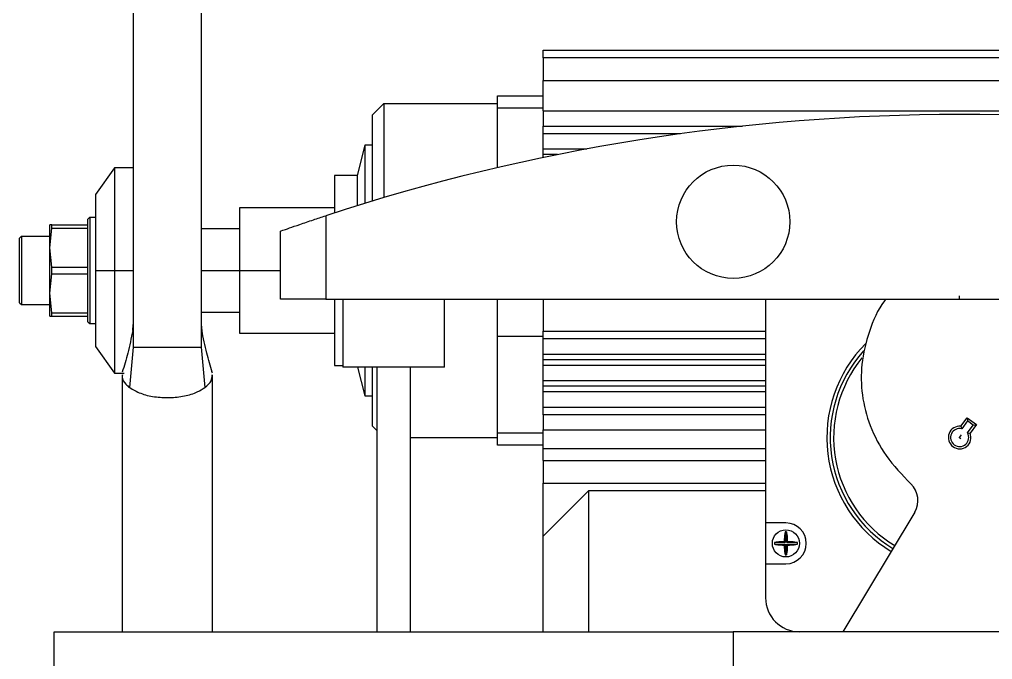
# Model space of a CAD drawing. Header units: millimetres. Extents: x 0 to 297, y 0 to 210.
# Drawn here: x 194.46 to 215.95, y 166.76 to 180.88 of the extents above; entities that cross this region are included whole.
import ezdxf

# ---------------------------------------------------------------- set-up
doc = ezdxf.new("R2010")
doc.units = ezdxf.units.MM
doc.header["$PDSIZE"] = -1

msp = doc.modelspace()

# ---------------------------------------------------------------- linework, layer by layer
at = {"color": 7, "linetype": 'Continuous', "lineweight": 25}
for p, q in [((196.97, 190.973), (196.97, 173.652)), ((198.47, 190.973), (198.47, 173.652)), ((206.022, 180.204), (224.462, 180.204)), ((206.022, 180.036), (206.022, 180.204)), ((224.462, 180.036), (206.022, 180.036)), ((206.022, 180.036), (206.022, 179.533)), ((206.022, 179.533), (224.462, 179.533)), ((206.022, 178.863), (206.022, 179.533)), ((202.25, 178.779), (202.502, 179.03)), ((202.502, 179.03), (202.502, 176.949)), ((202.502, 179.03), (205.016, 179.03)), ((205.016, 179.198), (206.022, 179.198)), ((205.016, 178.927), (205.016, 179.198)), ((206.022, 178.927), (205.016, 178.927)), ((205.016, 177.612), (205.016, 178.927)), ((206.022, 178.863), (224.462, 178.863)), ((206.022, 178.863), (206.022, 178.527)), ((202.25, 176.874), (202.25, 178.779)), ((206.022, 178.36), (206.022, 178.527)), ((206.022, 178.527), (210.423, 178.527)), ((209.057, 178.36), (206.022, 178.36)), ((206.022, 178.024), (206.022, 178.36)), ((202.083, 178.108), (201.915, 177.438)), ((202.25, 178.108), (202.083, 178.108)), ((202.083, 178.108), (202.083, 176.823)), ((206.022, 178.024), (206.988, 178.024)), ((206.022, 177.899), (206.022, 178.024)), ((206.339, 177.899), (206.022, 177.899)), ((206.022, 177.834), (206.022, 177.899)), ((196.551, 177.605), (196.131, 177.019)), ((196.97, 177.605), (196.551, 177.605)), ((196.551, 177.605), (196.551, 175.342)), ((201.915, 177.438), (201.412, 177.438)), ((201.412, 177.438), (201.412, 176.613)), ((201.915, 177.438), (201.915, 176.772)), ((196.131, 177.019), (196.131, 175.342)), ((201.412, 176.725), (199.317, 176.725)), ((199.317, 176.725), (199.317, 175.342)), ((195.964, 176.474), (196.006, 176.516)), ((195.964, 174.211), (195.964, 176.474)), ((196.006, 176.516), (196.006, 174.169)), ((196.006, 176.516), (196.131, 176.516)), ((201.22, 176.55), (201.22, 174.71)), ((195.168, 176.348), (195.126, 176.348)), ((195.126, 175.845), (195.126, 176.348)), ((195.126, 175.845), (195.168, 176.275)), ((195.168, 176.275), (195.168, 176.348)), ((195.168, 176.348), (195.964, 176.348)), ((195.168, 176.275), (195.964, 176.275)), ((199.317, 176.264), (198.47, 176.264)), ((194.455, 176.055), (194.497, 176.097)), ((194.455, 174.63), (194.455, 176.055)), ((194.497, 176.097), (194.497, 174.588)), ((194.497, 176.097), (195.126, 176.097)), ((200.22, 174.71), (200.22, 176.21)), ((195.126, 174.839), (195.126, 175.845)), ((195.168, 175.415), (195.126, 175.845)), ((195.168, 175.415), (195.964, 175.415)), ((195.168, 175.27), (195.168, 175.415)), ((195.126, 174.839), (195.168, 175.27)), ((195.168, 175.27), (195.964, 175.27)), ((196.131, 175.342), (196.551, 175.342)), ((196.131, 175.342), (196.131, 173.666)), ((196.551, 175.342), (196.551, 173.079)), ((196.551, 175.342), (196.97, 175.342)), ((198.47, 175.342), (199.317, 175.342)), ((199.317, 175.342), (199.317, 173.959)), ((199.317, 175.342), (200.22, 175.342)), ((195.168, 174.409), (195.126, 174.839)), ((195.126, 174.336), (195.126, 174.839)), ((194.455, 174.63), (194.497, 174.588)), ((194.497, 174.588), (195.126, 174.588)), ((201.22, 174.71), (200.22, 174.71)), ((201.22, 174.71), (229.22, 174.71)), ((201.412, 174.71), (201.412, 173.247)), ((201.595, 174.71), (201.595, 173.21)), ((203.845, 173.21), (203.845, 174.71)), ((205.016, 173.891), (205.016, 174.71)), ((206.022, 174.71), (206.022, 174.001)), ((210.933, 174.71), (210.933, 169.769)), ((195.126, 174.336), (195.168, 174.336)), ((195.168, 174.409), (195.964, 174.409)), ((195.168, 174.336), (195.168, 174.409)), ((195.168, 174.336), (195.964, 174.336)), ((198.47, 174.42), (199.317, 174.42)), ((195.964, 174.211), (196.006, 174.169)), ((196.006, 174.169), (196.131, 174.169)), ((196.957, 174.019), (196.97, 174.152)), ((198.47, 174.152), (198.483, 174.012)), ((199.317, 173.959), (201.412, 173.959)), ((205.016, 173.891), (206.022, 173.891)), ((205.016, 171.758), (205.016, 173.891)), ((206.022, 173.833), (206.022, 174.001)), ((206.022, 174.001), (210.933, 174.001)), ((196.131, 173.666), (196.551, 173.079)), ((196.97, 173.652), (196.888, 172.759)), ((196.97, 173.652), (198.47, 173.652)), ((198.47, 173.652), (198.552, 172.759)), ((210.933, 173.833), (206.022, 173.833)), ((206.022, 173.498), (206.022, 173.833)), ((206.022, 173.498), (210.933, 173.498)), ((206.022, 173.372), (206.022, 173.498)), ((201.412, 173.247), (201.595, 173.247)), ((210.933, 173.372), (206.022, 173.372)), ((206.022, 173.247), (206.022, 173.372)), ((210.933, 173.247), (206.022, 173.247)), ((206.022, 173.11), (206.022, 173.247)), ((196.551, 173.079), (196.77, 173.079)), ((196.72, 173.035), (196.72, 167.369)), ((198.716, 173.078), (198.702, 173.104)), ((198.72, 167.369), (198.72, 173.035)), ((203.845, 173.21), (201.595, 173.21)), ((201.924, 173.21), (202.083, 172.576)), ((202.083, 173.21), (202.083, 172.576)), ((202.25, 171.906), (202.25, 173.21)), ((202.345, 173.21), (202.345, 167.369)), ((203.095, 167.369), (203.095, 173.21)), ((206.022, 172.911), (206.022, 173.11)), ((206.022, 172.911), (210.933, 172.911)), ((206.022, 172.786), (206.022, 172.911)), ((202.083, 172.576), (202.25, 172.576)), ((210.933, 172.786), (206.022, 172.786)), ((206.022, 172.66), (206.022, 172.786)), ((210.933, 172.66), (206.022, 172.66)), ((206.022, 172.325), (206.022, 172.66)), ((206.022, 172.325), (210.933, 172.325)), ((206.022, 172.157), (206.022, 172.325)), ((206.022, 172.157), (206.022, 171.822)), ((210.933, 172.157), (206.022, 172.157)), ((215.245, 171.904), (215.384, 172.093)), ((215.395, 172.023), (215.267, 171.849)), ((215.384, 172.093), (215.395, 172.023)), ((215.384, 172.093), (215.589, 171.941)), ((215.391, 171.757), (215.52, 171.931)), ((215.52, 171.931), (215.395, 172.023)), ((215.589, 171.941), (215.45, 171.752)), ((215.52, 171.931), (215.589, 171.941)), ((202.25, 171.906), (202.345, 171.811)), ((205.016, 171.758), (206.022, 171.758)), ((205.016, 171.487), (205.016, 171.758)), ((206.022, 171.822), (210.933, 171.822)), ((206.022, 171.403), (206.022, 171.822)), ((215.245, 171.904), (215.267, 171.849)), ((215.391, 171.757), (215.45, 171.752)), ((203.095, 171.654), (205.016, 171.654)), ((206.022, 171.487), (205.016, 171.487)), ((210.933, 171.403), (206.022, 171.403)), ((206.022, 171.151), (206.022, 171.403)), ((206.022, 171.151), (206.022, 170.648)), ((206.022, 171.151), (210.933, 171.151)), ((206.022, 170.648), (210.933, 170.648)), ((206.022, 169.481), (206.022, 170.648)), ((206.022, 169.481), (207.022, 170.481)), ((210.933, 170.481), (207.022, 170.481)), ((207.022, 170.481), (207.022, 167.369)), ((214.228, 170.008), (212.641, 167.369)), ((211.383, 169.769), (210.933, 169.769)), ((210.933, 169.769), (210.933, 168.869)), ((211.367, 169.573), (211.367, 169.335)), ((211.4, 169.335), (211.4, 169.573)), ((206.022, 167.369), (206.022, 169.481)), ((211.346, 169.356), (211.367, 169.335)), ((211.4, 169.335), (211.421, 169.356)), ((211.367, 169.335), (211.129, 169.335)), ((211.129, 169.302), (211.367, 169.302)), ((211.367, 169.302), (211.346, 169.281)), ((211.367, 169.302), (211.367, 169.065)), ((211.637, 169.335), (211.4, 169.335)), ((211.421, 169.281), (211.4, 169.302)), ((211.4, 169.302), (211.637, 169.302)), ((211.4, 169.065), (211.4, 169.302)), ((210.933, 168.869), (210.933, 168.119)), ((210.933, 168.869), (211.383, 168.869)), ((195.22, 166.369), (195.22, 167.369)), ((195.22, 167.369), (210.22, 167.369)), ((210.22, 167.369), (210.22, 166.369)), ((220.22, 167.369), (210.22, 167.369))]:
    msp.add_line(p, q, dxfattribs=at)
at = {"color": 7, "linetype": 'Continuous'}
for p, q in [((215.22, 174.71), (215.22, 174.784)), ((215.22, 174.71), (215.257, 174.71)), ((215.22, 171.655), (215.264, 171.715)), ((215.22, 171.655), (215.264, 171.715)), ((215.22, 171.655), (215.249, 171.633)), ((215.22, 171.655), (215.249, 171.633))]:
    msp.add_line(p, q, dxfattribs=at)
at = {"color": 7, "linetype": 'Continuous', "lineweight": 25}
for centre, radius in [((210.22, 176.417), 1.25), ((211.383, 169.319), 0.3)]:
    msp.add_circle(centre, radius, dxfattribs=at)
for centre, radius, start, end in [((215.22, 133.784), 45, 71.8738, 108.1262), ((215.22, 171.655), 2.933, 135.0038, 238.9664), ((215.22, 171.655), 2.858, 137.9991, 238.9664), ((215.22, 171.655), 2.783, 140.8229, 238.9664), ((215.22, 171.655), 0.25, 84.232, 22.9043), ((215.22, 171.655), 0.2, 76.3672, 30.7691), ((213.8, 170.265), 0.5, 328.9664, 46.8921), ((211.383, 169.319), 0.254, 86.3187, 93.6813), ((211.383, 169.319), 0.45, 270, 90), ((211.383, 169.319), 0.254, 176.3187, 183.6813), ((211.383, 169.319), 0.254, 356.3187, 3.6813), ((211.383, 169.319), 0.254, 266.3187, 273.6813), ((211.683, 168.119), 0.75, 180, 270)]:
    msp.add_arc(centre, radius, start, end, dxfattribs=at)
for points, knots in [([(200.22, 176.21), (200.23, 176.214), (200.25, 176.221), (200.408, 176.276), (200.643, 176.358), (200.927, 176.454), (201.128, 176.52), (201.22, 176.55)], [0, 0, 0, 0, 0.200143, 0.400103, 0.605159, 0.821278, 1, 1, 1, 1]), ([(213.591, 174.71), (213.58, 174.697), (213.412, 174.488), (213.21, 174.001), (213.035, 173.297), (213.046, 172.583), (213.225, 171.893), (213.584, 171.213), (213.95, 170.831), (214.142, 170.63)], [0, 0, 0, 0, 0.011244, 0.178456, 0.343733, 0.493778, 0.64913, 0.815551, 1, 1, 1, 1]), ([(196.957, 174.019), (196.922, 173.85), (196.858, 173.536), (196.768, 173.234), (196.726, 173.094)], [0, 0, 0, 0, 0.536282, 1, 1, 1, 1]), ([(198.713, 173.094), (198.671, 173.234), (198.58, 173.538), (198.516, 173.853), (198.482, 174.023)], [0, 0, 0, 0, 0.463083, 1, 1, 1, 1]), ([(196.73, 173.035), (196.727, 173.021), (196.711, 172.953), (196.775, 172.85), (196.859, 172.782), (196.888, 172.759)], [0, 0, 0, 0, 0.142363, 0.712756, 1, 1, 1, 1]), ([(198.552, 172.759), (198.607, 172.807), (198.705, 172.891), (198.708, 172.992), (198.709, 173.036)], [0, 0, 0, 0, 0.5712, 1, 1, 1, 1]), ([(196.888, 172.759), (196.964, 172.713), (197.113, 172.623), (197.433, 172.546), (197.771, 172.528), (198.104, 172.564), (198.376, 172.646), (198.499, 172.725), (198.552, 172.759)], [0, 0, 0, 0, 0.182546, 0.354138, 0.525676, 0.697182, 0.86868, 1, 1, 1, 1]), ([(211.367, 169.573), (211.363, 169.555), (211.355, 169.518), (211.348, 169.441), (211.347, 169.383), (211.346, 169.356)], [0, 0, 0, 0, 0.322879, 0.677924, 1, 1, 1, 1]), ([(211.421, 169.356), (211.42, 169.376), (211.419, 169.427), (211.413, 169.508), (211.404, 169.55), (211.4, 169.573)], [0, 0, 0, 0, 0.241853, 0.600476, 1, 1, 1, 1]), ([(211.346, 169.356), (211.339, 169.356), (211.305, 169.355), (211.241, 169.352), (211.173, 169.345), (211.141, 169.338), (211.129, 169.335)], [0, 0, 0, 0, 0.077604, 0.399742, 0.771879, 1, 1, 1, 1]), ([(211.637, 169.335), (211.62, 169.339), (211.583, 169.347), (211.506, 169.354), (211.448, 169.355), (211.421, 169.356)], [0, 0, 0, 0, 0.322879, 0.677924, 1, 1, 1, 1]), ([(211.129, 169.302), (211.147, 169.299), (211.184, 169.291), (211.261, 169.283), (211.319, 169.282), (211.346, 169.281)], [0, 0, 0, 0, 0.322879, 0.677924, 1, 1, 1, 1]), ([(211.346, 169.281), (211.346, 169.261), (211.347, 169.21), (211.354, 169.129), (211.362, 169.087), (211.367, 169.065)], [0, 0, 0, 0, 0.241853, 0.600476, 1, 1, 1, 1]), ([(211.4, 169.065), (211.403, 169.082), (211.411, 169.119), (211.419, 169.196), (211.42, 169.254), (211.421, 169.281)], [0, 0, 0, 0, 0.322879, 0.677924, 1, 1, 1, 1]), ([(211.421, 169.281), (211.427, 169.281), (211.461, 169.282), (211.526, 169.285), (211.594, 169.292), (211.625, 169.3), (211.637, 169.302)], [0, 0, 0, 0, 0.077604, 0.399742, 0.771879, 1, 1, 1, 1])]:
    msp.add_open_spline(points, degree=3, knots=knots, dxfattribs=at)
at = {"color": 7, "linetype": 'Continuous'}
for p in [(215.22, 174.71), (215.22, 171.655), (215.22, 171.655)]:
    msp.add_point(p, dxfattribs=at)

doc.saveas('drawing.dxf')
